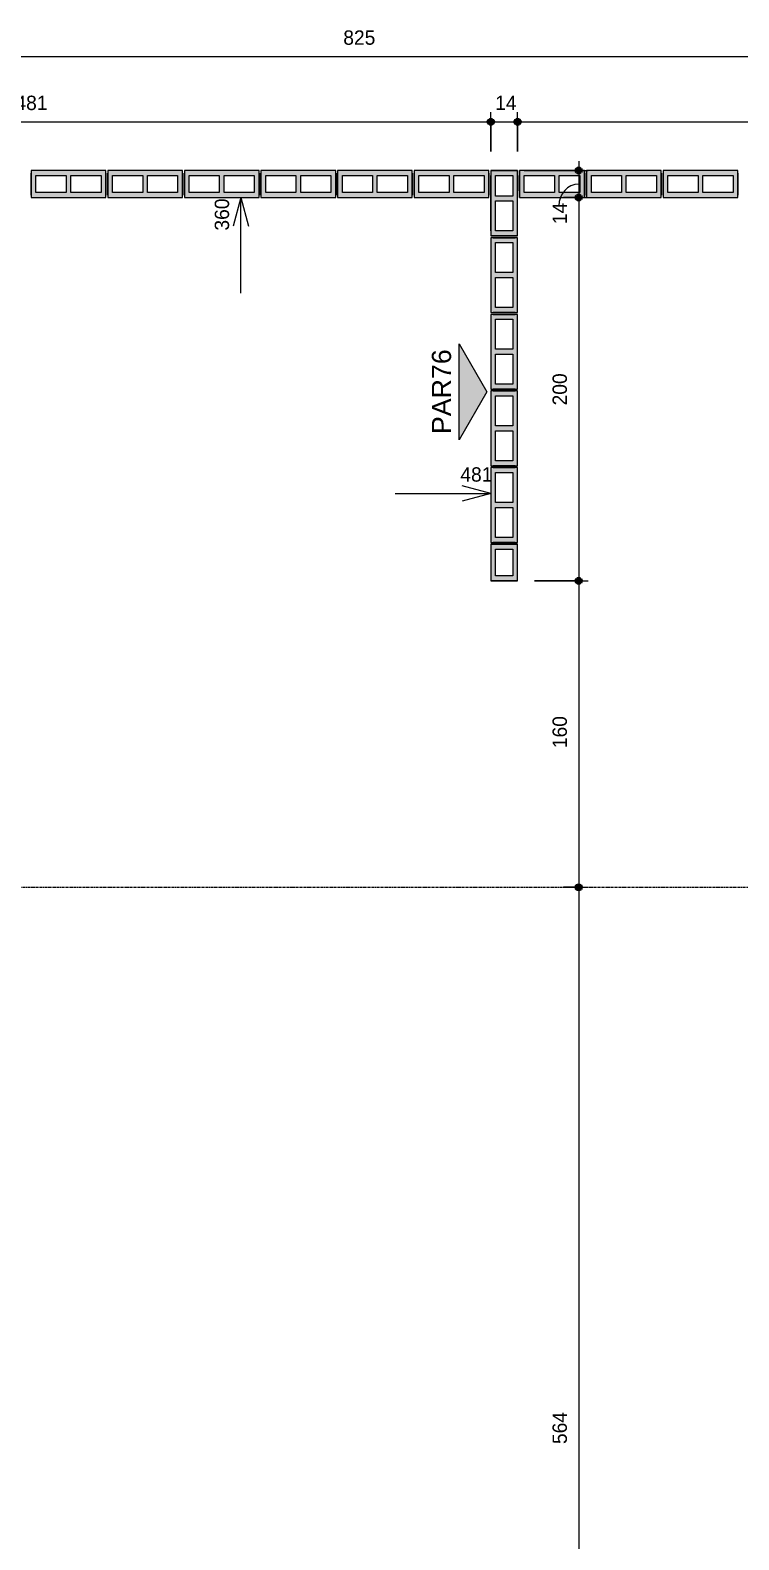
# Model space of a CAD drawing. Header units: centimetres. Extents: x 170 to 13810, y -2277 to 8860.
# Drawn here: x 13019 to 13389, y 90 to 878 of the extents above; entities that cross this region are included whole.
import ezdxf

# ---------------------------------------------------------------- set-up
doc = ezdxf.new("R2010")
doc.units = ezdxf.units.CM
doc.linetypes.add('Linha de eixo', pattern=[2.2225, 1.27, -0.3175, 0.3175, -0.3175])
for name, color, linetype, lineweight, true_color in [('A-ANNO-DIMS-1', 1, 'Continuous', 9, 0xff0000), ('G-ANNO-SYMB-1', 251, 'Continuous', 9, 0x646464), ('S-BEAM-3', 9, 'Continuous', 9, 0xc0c0c0), ('S-BEAM-8', 142, 'Continuous', 9, 0x0080c0), ('S-BEAM-9', 1, 'Continuous', 9, 0xff0000)]:
    doc.layers.add(name, color=color, linetype=linetype, lineweight=lineweight, true_color=true_color)
for name, color, linetype, lineweight in [('A-ANNO-DIMS-50', 7, 'Continuous', 9), ('A-DETL-GENF', 7, 'Continuous', 9), ('G-ANNO-SYMB', 7, 'Continuous', 9), ('S-BEAM', 7, 'Continuous', 9), ('S-BEAM-2', 7, 'Continuous', 13), ('S-GRID-1', 7, 'Linha de eixo', 9)]:
    doc.layers.add(name, color=color, linetype=linetype, lineweight=lineweight)
doc.styles.add('Arial_1', font='arial.ttf', dxfattribs={"height": 10})
doc.styles.add('Bahnschrift_13', font='', dxfattribs={"height": 7.5})
doc.styles.get('Bahnschrift_13').set_extended_font_data('Bahnschrift')
doc.dimstyles.new('COTA_ACUMULADA', dxfattribs={"dimscale": 30.48, "dimtxt": 8.33133, "dimasz": 0.049213, "dimexe": 0, "dimexo": 0.0625, "dimgap": 0.131234, "dimtad": 0, "dimjust": 2, "dimdec": 0, "dimzin": 0, "dimdsep": 46, "dimtxsty": 'Bahnschrift_13', "dimblk1": 'NONE', "dimblk2": 'OPEN30', "dimsah": 1, "dimcen": 0.09, "dimse1": 1, "dimsd1": 1, "dimazin": 0, "dimtfac": 1, "dimtdec": 4, "dimtix": 1, "dimtmove": 2, "dimatfit": 3, "dimfxl": 0, "dimfxlon": 1, "dimtvp": 1, "dimtolj": 1, "dimtzin": 0, "dimarcsym": 2})
doc.dimstyles.new('COTA_LINEAR', dxfattribs={"dimscale": 30.48, "dimtxt": 8.33133, "dimasz": 0.393701, "dimexe": 0.164042, "dimexo": 0.328084, "dimgap": 0.131234, "dimtad": 1, "dimdec": 0, "dimzin": 0, "dimdsep": 46, "dimtxsty": 'Bahnschrift_13', "dimblk1": 'DOTSMALL', "dimblk2": 'DOTSMALL', "dimsah": 1, "dimcen": 0.09, "dimdle": 0.164042, "dimazin": 0, "dimtfac": 1, "dimtdec": 4, "dimtix": 1, "dimtmove": 0, "dimatfit": 3, "dimfxl": 1, "dimtvp": 1, "dimtolj": 1, "dimtzin": 0, "dimarcsym": 2})
doc.dimstyles.new('COTA_LINEAR_1', dxfattribs={"dimscale": 30.48, "dimtxt": 8.33133, "dimasz": 0.393701, "dimexe": 0.164042, "dimexo": 0.328084, "dimgap": 0.131234, "dimtad": 1, "dimdec": 0, "dimzin": 0, "dimdsep": 46, "dimtxsty": 'Bahnschrift_13', "dimblk1": 'DOTSMALL', "dimblk2": 'DOTSMALL', "dimsah": 1, "dimcen": 0.09, "dimdle": 0.164042, "dimazin": 0, "dimtfac": 1, "dimtdec": 4, "dimtix": 1, "dimtmove": 1, "dimatfit": 3, "dimfxl": 1, "dimtvp": 1, "dimtolj": 1, "dimtzin": 0, "dimarcsym": 2})

# ---------------------------------------------------------------- blocks, each defined once
blk = doc.blocks.new('LEONE - BLOCO 14x34x19 - LEONE - BLOCO 14x34x19-V2-COBERTURA - MODULAÇÃO 1ª FIADA')
at = {"layer": 'S-BEAM-8'}
h = blk.add_hatch(color=256, dxfattribs=at)
h.paths.add_polyline_path([(19.5, -7), (19.5, 7), (-14.5, 7), (-14.5, -7), (11.0998, -7)])
h.paths.add_polyline_path([(-12, -4.5), (-12, 4.5), (-1.25, 4.5), (-1.25, -4.5)])
h.paths.add_polyline_path([(1.25, -4.5), (1.25, 4.5), (17, 4.5), (17, -4.5), (2.5, -4.5)])
at = {"layer": 'A-DETL-GENF'}
for p, q in [((-14.5, 7), (-14.5, 0)), ((2.5, 7), (-14.5, 7)), ((-14.5, 0), (-14.5, -7)), ((-12, -4.5), (-12, 4.5)), ((-12, 4.5), (-1.25, 4.5)), ((-1.25, 4.5), (-1.25, -4.5)), ((1.25, 4.5), (17, 4.5)), ((1.25, -4.5), (1.25, 4.5)), ((19.5, 7), (2.5, 7)), ((17, 4.5), (17, -4.5)), ((19.5, 0), (19.5, 7)), ((19.5, -7), (19.5, 0)), ((-14.5, -7), (2.5, -7)), ((-1.25, -4.5), (-12, -4.5)), ((17, -4.5), (1.25, -4.5)), ((2.5, -7), (19.5, -7))]:
    blk.add_line(p, q, dxfattribs=at)
at = {"layer": 'S-BEAM-2'}
for p, q in [((-14.5, 7), (-14.5, -7)), ((19.5, 7), (-14.5, 7)), ((-14.5, 7), (-14.5, -7)), ((-14.5, -7), (-14.5, 6.8804)), ((-14.5, 5.75), (-14.5, -5.75)), ((-14.5, -5.75), (-14.5, 5.75)), ((-12, 7), (-3.9375, 7)), ((-12, 7), (-3.9375, 7)), ((17, 7), (-12, 7)), ((19.5, -7), (19.5, 7)), ((19.5, 7), (19.5, -7)), ((19.5, -7), (19.5, 7)), ((19.5, -5.75), (19.5, 5.75)), ((19.5, 5.75), (19.5, -5.75)), ((-14.5, -7), (19.5, -7)), ((-12, -7), (-3.9375, -7)), ((-12, -7), (-3.9375, -7)), ((17, -7), (-12, -7))]:
    blk.add_line(p, q, dxfattribs=at)
at = {"layer": 'S-BEAM-3'}
for p, q in [((-12, 4.5), (-1.25, 4.5)), ((-12, -4.5), (-12, 4.5)), ((-1.25, 4.5), (-1.25, -4.5)), ((1.25, 4.5), (17, 4.5)), ((1.25, -4.5), (1.25, 4.5)), ((17, 4.5), (17, -4.5)), ((-1.25, -4.5), (-12, -4.5)), ((17, -4.5), (1.25, -4.5))]:
    blk.add_line(p, q, dxfattribs=at)
blk = doc.blocks.new('LEONE - BLOCO 14X39X1 - LEONE - BLOCO 14X39X19-2886981-COBERTURA - MODULAÇÃO 1ª FIADA')
at = {"layer": 'S-BEAM-3'}
h = blk.add_hatch(color=256, dxfattribs=at)
h.paths.add_polyline_path([(-19.5, -4.5), (-19.5, -7), (19.5, -7), (19.5, 7), (-19.5, 7), (-19.5, 0)])
h.paths.add_polyline_path([(-17, 4.5), (-1.25, 4.5), (-1.25, -4.5), (-17, -4.5)])
h.paths.add_polyline_path([(1.25, 4.16), (1.25, 4.5), (17, 4.5), (17, -4.5), (1.25, -4.5), (1.25, -4.16)])
at = {"layer": 'A-DETL-GENF'}
for p, q in [((19.5, 7), (-19.5, 7)), ((-19.5, 7), (-19.5, 0)), ((-19.5, 0), (-19.5, -7)), ((-17, -4.5), (-17, 4.5)), ((-17, 4.5), (-1.25, 4.5)), ((-1.25, 4.5), (-1.25, -4.5)), ((1.25, -4.5), (1.25, 4.5)), ((1.25, 4.5), (17, 4.5)), ((17, 4.5), (17, -4.5)), ((19.5, 0), (19.5, 7)), ((19.5, -7), (19.5, 0)), ((-19.5, -7), (19.5, -7)), ((-1.25, -4.5), (-17, -4.5)), ((17, -4.5), (1.25, -4.5))]:
    blk.add_line(p, q, dxfattribs=at)
at = {"layer": 'S-BEAM-2'}
for p, q in [((-19.5, 7), (-19.5, -7)), ((19.5, 7), (-19.5, 7)), ((-19.5, 5.75), (-19.5, -5.75)), ((-19.5, -5.75), (-19.5, 5.75)), ((19.5, -7), (19.5, 7)), ((19.5, -7), (19.5, 7)), ((19.5, 5.75), (19.5, -5.75)), ((-19.5, -7), (19.5, -7))]:
    blk.add_line(p, q, dxfattribs=at)
at = {"layer": 'S-BEAM-3'}
for p, q in [((-17, 4.5), (-1.25, 4.5)), ((-17, -4.5), (-17, 4.5)), ((-1.25, 4.5), (-1.25, -4.5)), ((1.25, 4.5), (17, 4.5)), ((1.25, -4.5), (1.25, 4.5)), ((17, 4.5), (17, -4.5)), ((-1.25, -4.5), (-17, -4.5)), ((17, -4.5), (1.25, -4.5))]:
    blk.add_line(p, q, dxfattribs=at)
blk = doc.blocks.new('LEONE - BLOCO 14X39X1 - LEONE - BLOCO 14X39X19-V1-COBERTURA - MODULAÇÃO 1ª FIADA')
at = {"layer": 'S-BEAM-3'}
h = blk.add_hatch(color=256, dxfattribs=at)
h.paths.add_polyline_path([(19.5, -7), (19.5, 7), (-19.5, 7), (-19.5, -7)])
h.paths.add_polyline_path([(1.25, -4.5), (1.25, 4.5), (17, 4.5), (17, -4.5)])
h.paths.add_polyline_path([(-17, -4.5), (-17, 4.5), (-1.25, 4.5), (-1.25, -4.5)])
at = {"layer": 'A-DETL-GENF'}
for p, q in [((19.5, 7), (-19.5, 7)), ((-19.5, 7), (-19.5, 0)), ((-19.5, 0), (-19.5, -7)), ((-17, -4.5), (-17, 4.5)), ((-17, 4.5), (-1.25, 4.5)), ((-1.25, 4.5), (-1.25, -4.5)), ((1.25, -4.5), (1.25, 4.5)), ((1.25, 4.5), (17, 4.5)), ((17, 4.5), (17, -4.5)), ((19.5, 0), (19.5, 7)), ((19.5, -7), (19.5, 0)), ((-19.5, -7), (19.5, -7)), ((-1.25, -4.5), (-17, -4.5)), ((17, -4.5), (1.25, -4.5))]:
    blk.add_line(p, q, dxfattribs=at)
at = {"layer": 'S-BEAM-2'}
for p, q in [((-19.5, 7), (-19.5, -7)), ((19.5, 7), (-19.5, 7)), ((-19.5, 5.75), (-19.5, -5.75)), ((-19.5, -5.75), (-19.5, 5.75)), ((19.5, -7), (19.5, 7)), ((19.5, -7), (19.5, 7)), ((19.5, 5.75), (19.5, -5.75)), ((-19.5, -7), (19.5, -7))]:
    blk.add_line(p, q, dxfattribs=at)
at = {"layer": 'S-BEAM-3'}
for p, q in [((-17, 4.5), (-1.25, 4.5)), ((-17, -4.5), (-17, 4.5)), ((-1.25, 4.5), (-1.25, -4.5)), ((1.25, 4.5), (17, 4.5)), ((1.25, -4.5), (1.25, 4.5)), ((17, 4.5), (17, -4.5)), ((-1.25, -4.5), (-17, -4.5)), ((17, -4.5), (1.25, -4.5))]:
    blk.add_line(p, q, dxfattribs=at)
blk = doc.blocks.new('LEONE - BLOCO 14x34x19 - LEONE - BLOCO 14x34x19-541693-COBERTURA - MODULAÇÃO 1ª FIADA')
at = {"layer": 'S-BEAM-8'}
h = blk.add_hatch(color=256, dxfattribs=at)
h.paths.add_polyline_path([(19.5, -7), (19.5, 7), (-14.5, 7), (-14.5, -7), (2.5, -7)])
h.paths.add_polyline_path([(2.5, -4.5), (1.25, -4.5), (1.25, 4.5), (17, 4.5), (17, -4.5)])
h.paths.add_polyline_path([(-12, -4.5), (-12, 4.5), (-1.25, 4.5), (-1.25, -4.5), (-3, -4.5)])
at = {"layer": 'A-DETL-GENF'}
for p, q in [((-14.5, 7), (-14.5, 0)), ((2.5, 7), (-14.5, 7)), ((-14.5, 0), (-14.5, -7)), ((-12, -4.5), (-12, 4.5)), ((-12, 4.5), (-1.25, 4.5)), ((-1.25, 4.5), (-1.25, -4.5)), ((1.25, 4.5), (17, 4.5)), ((1.25, -4.5), (1.25, 4.5)), ((19.5, 7), (2.5, 7)), ((17, 4.5), (17, -4.5)), ((19.5, 0), (19.5, 7)), ((19.5, -7), (19.5, 0)), ((-14.5, -7), (2.5, -7)), ((-1.25, -4.5), (-12, -4.5)), ((17, -4.5), (1.25, -4.5)), ((2.5, -7), (19.5, -7))]:
    blk.add_line(p, q, dxfattribs=at)
at = {"layer": 'S-BEAM-2'}
for p, q in [((-14.5, 7), (-14.5, -7)), ((19.5, 7), (-14.5, 7)), ((-14.5, 7), (-14.5, -7)), ((-14.5, -7), (-14.5, 6.8804)), ((-14.5, 5.75), (-14.5, -5.75)), ((-14.5, -5.75), (-14.5, 5.75)), ((-12, 7), (-3.9375, 7)), ((-12, 7), (-3.9375, 7)), ((17, 7), (-12, 7)), ((19.5, -7), (19.5, 7)), ((19.5, 7), (19.5, -7)), ((19.5, -7), (19.5, 7)), ((19.5, -5.75), (19.5, 5.75)), ((19.5, 5.75), (19.5, -5.75)), ((-14.5, -7), (19.5, -7)), ((-12, -7), (-3.9375, -7)), ((-12, -7), (-3.9375, -7)), ((17, -7), (-12, -7))]:
    blk.add_line(p, q, dxfattribs=at)
at = {"layer": 'S-BEAM-3'}
for p, q in [((-12, 4.5), (-1.25, 4.5)), ((-12, -4.5), (-12, 4.5)), ((-1.25, 4.5), (-1.25, -4.5)), ((1.25, 4.5), (17, 4.5)), ((1.25, -4.5), (1.25, 4.5)), ((17, 4.5), (17, -4.5)), ((-1.25, -4.5), (-12, -4.5)), ((17, -4.5), (1.25, -4.5))]:
    blk.add_line(p, q, dxfattribs=at)
blk = doc.blocks.new('LEONE - BLOCO 14x19x19 - LEONE - BLOCO 14x19x19-537608-COBERTURA - MODULAÇÃO 1ª FIADA')
at = {"layer": 'S-BEAM-9'}
h = blk.add_hatch(color=256, dxfattribs=at)
h.paths.add_polyline_path([(-9.5, 7), (-9.5, -7), (9.5, -7), (9.5, 7), (-7, 7)])
h.paths.add_polyline_path([(-7, -4.5), (-7, 4.5), (7, 4.5), (7, -4.5), (0.35, -4.5)])
at = {"layer": 'A-DETL-GENF'}
for p, q in [((-9.5, 7), (-9.5, 0)), ((0, 7), (-9.5, 7)), ((-9.5, 0), (-9.5, -7)), ((-7, -4.5), (-7, 4.5)), ((-7, 4.5), (7, 4.5)), ((9.5, 7), (0, 7)), ((7, 4.5), (7, -4.5)), ((9.5, 0), (9.5, 7)), ((9.5, -7), (9.5, 0)), ((-9.5, -7), (0, -7)), ((7, -4.5), (-7, -4.5)), ((0, -7), (9.5, -7))]:
    blk.add_line(p, q, dxfattribs=at)
at = {"layer": 'S-BEAM-2'}
for p, q in [((9.5, 7), (-9.5, 7)), ((-9.5, 7), (-9.5, -7)), ((-9.5, -7), (-9.5, 7)), ((-9.5, 5.75), (-9.5, -5.75)), ((-9.5, -5.75), (-9.5, 5.75)), ((9.5, -7), (9.5, 7)), ((9.5, 7), (9.5, -7)), ((9.5, -5.75), (9.5, 5.75)), ((9.5, 5.75), (9.5, -5.75)), ((-9.5, -7), (9.5, -7))]:
    blk.add_line(p, q, dxfattribs=at)
at = {"layer": 'S-BEAM-3'}
for p, q in [((-7, 4.5), (7, 4.5)), ((-7, -4.5), (-7, 4.5)), ((7, 4.5), (7, -4.5)), ((7, -4.5), (-7, -4.5))]:
    blk.add_line(p, q, dxfattribs=at)
blk = doc.blocks.new('Elevação - Número de detalhe-142644-COBERTURA - MODULAÇÃO 1ª FIADA')
at = {"layer": 'G-ANNO-SYMB-1'}
blk.add_hatch(color=256, dxfattribs=at).paths.add_polyline_path([(0.5, 0), (-0.5, 0), (0, 0.289)])
at = {"layer": 'G-ANNO-SYMB'}
for p, q in [((0, 0.289), (-0.5, 0)), ((0.5, 0), (0, 0.289)), ((-0.5, 0), (0.5, 0))]:
    blk.add_line(p, q, dxfattribs=at)
blk = doc.blocks.new('DIMBLOCK5-COBERTURA - MODULAÇÃO 1ª FIADA')
at = {"layer": 'A-ANNO-DIMS-50', "lineweight": 35, "true_color": 0xff0000}
h = blk.add_hatch(color=1, dxfattribs=at)
edge = h.paths.add_edge_path()
edge.add_arc((12778.59, 829.71), 1.5, 0, 360)
h = blk.add_hatch(color=1, dxfattribs=at)
edge = h.paths.add_edge_path()
edge.add_arc((13259.59, 829.71), 1.5, 0, 360)
at = {"layer": 'A-ANNO-DIMS-50', "color": 1, "true_color": 0xff0000}
for p, q in [((12778.59, 821.83), (12778.59, 834.71)), ((12778.59, 829.71), (13259.59, 829.71)), ((12778.59, 829.71), (12778.59, 821.83)), ((13259.59, 814.24), (13259.59, 834.71)), ((13259.59, 829.71), (13259.59, 814.24))]:
    blk.add_line(p, q, dxfattribs=at)
at = {"layer": 'A-ANNO-DIMS-50', "color": 1, "lineweight": 35, "true_color": 0xff0000}
for centre in [(12778.59, 829.71), (13259.59, 829.71)]:
    blk.add_circle(centre, 1.5, dxfattribs=at)
at = {"layer": 'A-ANNO-DIMS-50', "color": 0, "insert": (13011.39, 843.35), "char_height": 7.5, "width": 18.4804, "attachment_point": 1, "line_spacing_factor": 1.009858, "style": 'Bahnschrift_13'}
blk.add_mtext('481', dxfattribs=at)
blk = doc.blocks.new('_DotSmall')
at = {"color": 0, "linetype": 'ByBlock', "const_width": 0.5}
blk.add_lwpolyline([(-0.0625, 0, 1), (0.0625, 0, 1)], format="xyb", close=True, dxfattribs=at)
blk = doc.blocks.new('DIMBLOCK6-COBERTURA - MODULAÇÃO 1ª FIADA')
at = {"layer": 'A-ANNO-DIMS-50', "lineweight": 35, "true_color": 0xff0000}
h = blk.add_hatch(color=1, dxfattribs=at)
edge = h.paths.add_edge_path()
edge.add_arc((13259.59, 829.71), 1.5, 0, 360)
h = blk.add_hatch(color=1, dxfattribs=at)
edge = h.paths.add_edge_path()
edge.add_arc((13273.59, 829.71), 1.5, 0, 360)
at = {"layer": 'A-ANNO-DIMS-50', "color": 1, "true_color": 0xff0000}
for p, q in [((13259.59, 814.24), (13259.59, 834.71)), ((13259.59, 829.71), (13273.59, 829.71)), ((13259.59, 829.71), (13259.59, 814.24)), ((13273.59, 814.24), (13273.59, 834.71)), ((13273.59, 829.71), (13273.59, 814.24))]:
    blk.add_line(p, q, dxfattribs=at)
at = {"layer": 'A-ANNO-DIMS-50', "color": 1, "lineweight": 35, "true_color": 0xff0000}
for centre in [(13259.59, 829.71), (13273.59, 829.71)]:
    blk.add_circle(centre, 1.5, dxfattribs=at)
at = {"layer": 'A-ANNO-DIMS-50', "color": 0, "insert": (13261.85, 843.35), "char_height": 7.5, "width": 11.3609, "attachment_point": 1, "line_spacing_factor": 1.009858, "style": 'Bahnschrift_13'}
blk.add_mtext('14', dxfattribs=at)
blk = doc.blocks.new('DIMBLOCK7-COBERTURA - MODULAÇÃO 1ª FIADA')
at = {"layer": 'A-ANNO-DIMS-50', "lineweight": 35, "true_color": 0xff0000}
h = blk.add_hatch(color=1, dxfattribs=at)
edge = h.paths.add_edge_path()
edge.add_arc((13273.59, 829.71), 1.5, 0, 360)
h = blk.add_hatch(color=1, dxfattribs=at)
edge = h.paths.add_edge_path()
edge.add_arc((13589.59, 829.71), 1.5, 0, 360)
at = {"layer": 'A-ANNO-DIMS-50', "color": 1, "true_color": 0xff0000}
for p, q in [((13273.59, 814.24), (13273.59, 834.71)), ((13273.59, 829.71), (13589.59, 829.71)), ((13273.59, 829.71), (13273.59, 814.24)), ((13589.59, 814.24), (13589.59, 834.71)), ((13589.59, 829.71), (13589.59, 814.24))]:
    blk.add_line(p, q, dxfattribs=at)
at = {"layer": 'A-ANNO-DIMS-50', "color": 1, "lineweight": 35, "true_color": 0xff0000}
for centre in [(13273.59, 829.71), (13589.59, 829.71)]:
    blk.add_circle(centre, 1.5, dxfattribs=at)
at = {"layer": 'A-ANNO-DIMS-50', "color": 0, "insert": (13424.33, 843.35), "char_height": 7.5, "width": 17.4201, "attachment_point": 1, "line_spacing_factor": 1.009858, "style": 'Bahnschrift_13'}
blk.add_mtext('316', dxfattribs=at)
blk = doc.blocks.new('DIMBLOCK11-COBERTURA - MODULAÇÃO 1ª FIADA')
at = {"layer": 'A-ANNO-DIMS-50', "lineweight": 35, "true_color": 0xff0000}
h = blk.add_hatch(color=1, dxfattribs=at)
edge = h.paths.add_edge_path()
edge.add_arc((12778.59, 863.76), 1.5, 0, 360)
h = blk.add_hatch(color=1, dxfattribs=at)
edge = h.paths.add_edge_path()
edge.add_arc((13603.59, 863.76), 1.5, 0, 360)
at = {"layer": 'A-ANNO-DIMS-50', "color": 1, "true_color": 0xff0000}
for p, q in [((12778.59, 855.89), (12778.59, 868.76)), ((13603.59, 814.24), (13603.59, 868.76)), ((12778.59, 863.76), (13608.59, 863.76)), ((12778.59, 863.76), (12778.59, 855.89)), ((13603.59, 863.76), (13603.59, 814.24))]:
    blk.add_line(p, q, dxfattribs=at)
at = {"layer": 'A-ANNO-DIMS-50', "color": 1, "lineweight": 35, "true_color": 0xff0000}
for centre in [(12778.59, 863.76), (13603.59, 863.76)]:
    blk.add_circle(centre, 1.5, dxfattribs=at)
at = {"layer": 'A-ANNO-DIMS-50', "color": 0, "insert": (13182.57, 877.41), "char_height": 7.5, "width": 20.4496, "attachment_point": 1, "line_spacing_factor": 1.009858, "style": 'Bahnschrift_13'}
blk.add_mtext('825', dxfattribs=at)
blk = doc.blocks.new('DIMBLOCK50-COBERTURA - MODULAÇÃO 1ª FIADA')
at = {"layer": 'A-ANNO-DIMS-50', "lineweight": 35, "true_color": 0xff0000}
h = blk.add_hatch(color=1, dxfattribs=at)
edge = h.paths.add_edge_path()
edge.add_arc((13305.47, 804.24), 1.5, 0, 360)
h = blk.add_hatch(color=1, dxfattribs=at)
edge = h.paths.add_edge_path()
edge.add_arc((13305.47, 790.24), 1.5, 0, 360)
at = {"layer": 'A-ANNO-DIMS-50', "color": 1, "true_color": 0xff0000}
for p, q in [((13297.59, 804.24), (13310.47, 804.24)), ((13305.47, 804.24), (13297.59, 804.24)), ((13305.47, 809.24), (13305.47, 790.24)), ((13297.59, 790.24), (13310.47, 790.24)), ((13305.47, 790.24), (13297.59, 790.24))]:
    blk.add_line(p, q, dxfattribs=at)
at = {"layer": 'A-ANNO-DIMS-50', "color": 1, "lineweight": 35, "true_color": 0xff0000}
for centre in [(13305.47, 804.24), (13305.47, 790.24)]:
    blk.add_circle(centre, 1.5, dxfattribs=at)
at = {"layer": 'A-ANNO-DIMS-50', "color": 1, "true_color": 0xff0000}
blk.add_ellipse((13305.47, 785.8), major_axis=(0, 11.44), ratio=0.901372, start_param=0, end_param=1.570796, dxfattribs=at)
at = {"layer": 'A-ANNO-DIMS-50', "color": 0, "insert": (13291.82, 776.34), "char_height": 7.5, "width": 11.3609, "attachment_point": 1, "rotation": 90, "line_spacing_factor": 1.009858, "style": 'Bahnschrift_13'}
blk.add_mtext('14', dxfattribs=at)
blk = doc.blocks.new('DIMBLOCK51-COBERTURA - MODULAÇÃO 1ª FIADA')
at = {"layer": 'A-ANNO-DIMS-50', "lineweight": 35, "true_color": 0xff0000}
h = blk.add_hatch(color=1, dxfattribs=at)
edge = h.paths.add_edge_path()
edge.add_arc((13305.47, 790.24), 1.5, 0, 360)
h = blk.add_hatch(color=1, dxfattribs=at)
edge = h.paths.add_edge_path()
edge.add_arc((13305.47, 590.24), 1.5, 0, 360)
at = {"layer": 'A-ANNO-DIMS-50', "color": 1, "true_color": 0xff0000}
for p, q in [((13297.59, 790.24), (13310.47, 790.24)), ((13305.47, 790.24), (13297.59, 790.24)), ((13305.47, 790.24), (13305.47, 590.24)), ((13282.34, 590.24), (13310.47, 590.24)), ((13305.47, 590.24), (13282.34, 590.24))]:
    blk.add_line(p, q, dxfattribs=at)
at = {"layer": 'A-ANNO-DIMS-50', "color": 1, "lineweight": 35, "true_color": 0xff0000}
for centre in [(13305.47, 790.24), (13305.47, 590.24)]:
    blk.add_circle(centre, 1.5, dxfattribs=at)
at = {"layer": 'A-ANNO-DIMS-50', "color": 0, "insert": (13291.82, 681.72), "char_height": 7.5, "width": 20.4496, "attachment_point": 1, "rotation": 90, "line_spacing_factor": 1.009858, "style": 'Bahnschrift_13'}
blk.add_mtext('200', dxfattribs=at)
blk = doc.blocks.new('DIMBLOCK52-COBERTURA - MODULAÇÃO 1ª FIADA')
at = {"layer": 'A-ANNO-DIMS-50', "lineweight": 35, "true_color": 0xff0000}
h = blk.add_hatch(color=1, dxfattribs=at)
edge = h.paths.add_edge_path()
edge.add_arc((13305.47, 590.24), 1.5, 0, 360)
h = blk.add_hatch(color=1, dxfattribs=at)
edge = h.paths.add_edge_path()
edge.add_arc((13305.47, 430.24), 1.5, 0, 360)
at = {"layer": 'A-ANNO-DIMS-50', "color": 1, "true_color": 0xff0000}
for p, q in [((13282.34, 590.24), (13310.47, 590.24)), ((13305.47, 590.24), (13282.34, 590.24)), ((13305.47, 590.24), (13305.47, 430.24)), ((13297.59, 430.24), (13310.47, 430.24)), ((13305.47, 430.24), (13297.59, 430.24))]:
    blk.add_line(p, q, dxfattribs=at)
at = {"layer": 'A-ANNO-DIMS-50', "color": 1, "lineweight": 35, "true_color": 0xff0000}
for centre in [(13305.47, 590.24), (13305.47, 430.24)]:
    blk.add_circle(centre, 1.5, dxfattribs=at)
at = {"layer": 'A-ANNO-DIMS-50', "color": 0, "insert": (13291.82, 502.86), "char_height": 7.5, "width": 17.723, "attachment_point": 1, "rotation": 90, "line_spacing_factor": 1.009858, "style": 'Bahnschrift_13'}
blk.add_mtext('160', dxfattribs=at)
blk = doc.blocks.new('DIMBLOCK53-COBERTURA - MODULAÇÃO 1ª FIADA')
at = {"layer": 'A-ANNO-DIMS-50', "lineweight": 35, "true_color": 0xff0000}
h = blk.add_hatch(color=1, dxfattribs=at)
edge = h.paths.add_edge_path()
edge.add_arc((13305.47, 430.24), 1.5, 0, 360)
h = blk.add_hatch(color=1, dxfattribs=at)
edge = h.paths.add_edge_path()
edge.add_arc((13305.47, -133.76), 1.5, 0, 360)
at = {"layer": 'A-ANNO-DIMS-50', "color": 1, "true_color": 0xff0000}
for p, q in [((13297.59, 430.24), (13310.47, 430.24)), ((13305.47, 430.24), (13297.59, 430.24)), ((13305.47, 430.24), (13305.47, -133.76)), ((13297.59, -133.76), (13310.47, -133.76)), ((13305.47, -133.76), (13297.59, -133.76))]:
    blk.add_line(p, q, dxfattribs=at)
at = {"layer": 'A-ANNO-DIMS-50', "color": 1, "lineweight": 35, "true_color": 0xff0000}
for centre in [(13305.47, 430.24), (13305.47, -133.76)]:
    blk.add_circle(centre, 1.5, dxfattribs=at)
at = {"layer": 'A-ANNO-DIMS-50', "color": 0, "insert": (13291.82, 139.72), "char_height": 7.5, "width": 20.4496, "attachment_point": 1, "rotation": 90, "line_spacing_factor": 1.009858, "style": 'Bahnschrift_13'}
blk.add_mtext('564', dxfattribs=at)
blk = doc.blocks.new('DIMBLOCK135-COBERTURA - MODULAÇÃO 1ª FIADA')
at = {"layer": 'A-ANNO-DIMS-50', "color": 1, "true_color": 0xff0000}
for p, q in [((13129.09, 790.24), (13125.07, 775.24)), ((13129.09, 790.24), (13133.11, 775.24)), ((13129.09, 740.24), (13129.09, 790.24)), ((13129.09, 790.24), (13129.09, 790.24)), ((13129.09, 790.24), (13129.09, 790.24))]:
    blk.add_line(p, q, dxfattribs=at)
at = {"layer": 'A-ANNO-DIMS-50', "color": 0, "insert": (13115.44, 772.95), "char_height": 7.5, "width": 20.1467, "attachment_point": 1, "rotation": 90, "line_spacing_factor": 1.009858, "style": 'Bahnschrift_13'}
blk.add_mtext('360', dxfattribs=at)
blk = doc.blocks.new('_None')
blk = doc.blocks.new('_Open30')
at = {"color": 0, "linetype": 'ByBlock', "lineweight": -2}
for p, q in [((-1, 0.27), (0, 0)), ((0, 0), (-1, -0.27)), ((0, 0), (-1, 0))]:
    blk.add_line(p, q, dxfattribs=at)
blk = doc.blocks.new('DIMBLOCK141-COBERTURA - MODULAÇÃO 1ª FIADA')
at = {"layer": 'A-ANNO-DIMS-50', "color": 1, "true_color": 0xff0000}
for p, q in [((13259.59, 635.78), (13244.59, 639.8)), ((13209.59, 635.78), (13259.59, 635.78)), ((13259.59, 635.78), (13244.59, 631.76)), ((13259.59, 635.78), (13259.59, 635.78)), ((13259.59, 635.78), (13259.59, 635.78))]:
    blk.add_line(p, q, dxfattribs=at)
at = {"layer": 'A-ANNO-DIMS-50', "color": 0, "insert": (13243.69, 649.43), "char_height": 7.5, "width": 18.4804, "attachment_point": 1, "line_spacing_factor": 1.009858, "style": 'Bahnschrift_13'}
blk.add_mtext('481', dxfattribs=at)
blk = doc.blocks.new('DIMBLOCK142-COBERTURA - MODULAÇÃO 1ª FIADA')
at = {"layer": 'A-ANNO-DIMS-50', "color": 1, "true_color": 0xff0000}
for p, q in [((13589.59, 635.78), (13574.59, 639.8)), ((13539.59, 635.78), (13589.59, 635.78)), ((13589.59, 635.78), (13574.59, 631.76)), ((13589.59, 635.78), (13589.59, 635.78)), ((13589.59, 635.78), (13589.59, 635.78))]:
    blk.add_line(p, q, dxfattribs=at)
at = {"layer": 'A-ANNO-DIMS-50', "color": 0, "insert": (13576.08, 649.43), "char_height": 7.5, "width": 15.6023, "attachment_point": 1, "line_spacing_factor": 1.009858, "style": 'Bahnschrift_13'}
blk.add_mtext('811', dxfattribs=at)

msp = doc.modelspace()

# ---------------------------------------------------------------- linework, layer by layer
at = {"layer": 'S-GRID-1'}
msp.add_line((10910.69, 430.24), (13744.95, 430.24), dxfattribs=at)

# ---------------------------------------------------------------- block references
at = {"layer": 'G-ANNO-SYMB', "extrusion": (0, 0, -1), "xscale": 49.99999999999998, "yscale": 49.99999999999998, "zscale": 49.99999999999998, "rotation": 90.00000000000048}
msp.add_blockref('Elevação - Número de detalhe-142644-COBERTURA - MODULAÇÃO 1ª FIADA', (-13243.02, 688.83), dxfattribs=at)
at = {"layer": 'S-BEAM'}
for name, p in [('LEONE - BLOCO 14X39X1 - LEONE - BLOCO 14X39X19-V1-COBERTURA - MODULAÇÃO 1ª FIADA', (13039.09, 797.24)), ('LEONE - BLOCO 14X39X1 - LEONE - BLOCO 14X39X19-V1-COBERTURA - MODULAÇÃO 1ª FIADA', (13079.09, 797.24)), ('LEONE - BLOCO 14X39X1 - LEONE - BLOCO 14X39X19-V1-COBERTURA - MODULAÇÃO 1ª FIADA', (13119.09, 797.24)), ('LEONE - BLOCO 14X39X1 - LEONE - BLOCO 14X39X19-V1-COBERTURA - MODULAÇÃO 1ª FIADA', (13159.09, 797.24)), ('LEONE - BLOCO 14X39X1 - LEONE - BLOCO 14X39X19-V1-COBERTURA - MODULAÇÃO 1ª FIADA', (13199.09, 797.24)), ('LEONE - BLOCO 14X39X1 - LEONE - BLOCO 14X39X19-2886981-COBERTURA - MODULAÇÃO 1ª FIADA', (13239.09, 797.24)), ('LEONE - BLOCO 14X39X1 - LEONE - BLOCO 14X39X19-2886981-COBERTURA - MODULAÇÃO 1ª FIADA', (13329.09, 797.24)), ('LEONE - BLOCO 14X39X1 - LEONE - BLOCO 14X39X19-V1-COBERTURA - MODULAÇÃO 1ª FIADA', (13369.09, 797.24))]:
    msp.add_blockref(name, p, dxfattribs=at)
for name, p, rotation in [('LEONE - BLOCO 14x34x19 - LEONE - BLOCO 14x34x19-541693-COBERTURA - MODULAÇÃO 1ª FIADA', (13266.59, 789.74), 270.0000000000002), ('LEONE - BLOCO 14x34x19 - LEONE - BLOCO 14x34x19-V2-COBERTURA - MODULAÇÃO 1ª FIADA', (13294.09, 797.24), 180), ('LEONE - BLOCO 14X39X1 - LEONE - BLOCO 14X39X19-V1-COBERTURA - MODULAÇÃO 1ª FIADA', (13266.59, 749.74), 270.0000000000002), ('LEONE - BLOCO 14X39X1 - LEONE - BLOCO 14X39X19-V1-COBERTURA - MODULAÇÃO 1ª FIADA', (13266.59, 709.74), 270.0000000000002), ('LEONE - BLOCO 14X39X1 - LEONE - BLOCO 14X39X19-V1-COBERTURA - MODULAÇÃO 1ª FIADA', (13266.59, 669.74), 270.0000000000002), ('LEONE - BLOCO 14X39X1 - LEONE - BLOCO 14X39X19-V1-COBERTURA - MODULAÇÃO 1ª FIADA', (13266.59, 629.74), 270.0000000000002), ('LEONE - BLOCO 14x19x19 - LEONE - BLOCO 14x19x19-537608-COBERTURA - MODULAÇÃO 1ª FIADA', (13266.59, 599.74), 270.0000000000002)]:
    msp.add_blockref(name, p, dxfattribs=dict(at, rotation=rotation))

# ---------------------------------------------------------------- texts
at = {"layer": 'G-ANNO-SYMB', "insert": (13228.83, 666.75), "char_height": 10, "width": 54.9156, "attachment_point": 1, "rotation": 90, "style": 'Arial_1'}
msp.add_mtext('PAR76', dxfattribs=at)

# ---------------------------------------------------------------- dimensions: what is measured, and where the dimension line sits
at = {"layer": 'A-ANNO-DIMS-1'}
for base, p1, p2, override, picture, middle in [((13603.59, 863.76), (12778.59, 865.89), (13603.59, 804.24), {"dimpost": '<>', "dimfxl": 827.29964}, 'DIMBLOCK11-COBERTURA - MODULAÇÃO 1ª FIADA', (13191.09, 871.59)), ((13259.59, 829.71), (12778.59, 831.83), (13259.59, 804.24), {"dimpost": '<>', "dimfxl": 481.790406}, 'DIMBLOCK5-COBERTURA - MODULAÇÃO 1ª FIADA', (13019.09, 837.54)), ((13273.59, 829.71), (13259.59, 804.24), (13273.59, 804.24), {"dimpost": '<>', "dimfxl": 14}, 'DIMBLOCK6-COBERTURA - MODULAÇÃO 1ª FIADA', (13266.59, 837.46)), ((13589.59, 829.71), (13273.59, 804.24), (13589.59, 804.24), {"dimpost": '<>', "dimfxl": 316}, 'DIMBLOCK7-COBERTURA - MODULAÇÃO 1ª FIADA', (13431.59, 837.54))]:
    dim = msp.add_linear_dim(base=base, p1=p1, p2=p2, dimstyle='COTA_LINEAR', override=override, dxfattribs=at)
    dim.commit()
    dim.dimension.update_dxf_attribs({"geometry": picture, "text_midpoint": middle})
for base, p1, p2, dimstyle, override, picture, middle in [((13305.47, 790.24), (13307.59, 804.24), (13307.59, 790.24), 'COTA_LINEAR_1', {"dimpost": '<>', "dimfxl": 14}, 'DIMBLOCK50-COBERTURA - MODULAÇÃO 1ª FIADA', (13296.82, 782.02)), ((13129.09, 790.24), (13129.09, 430.24), (13129.09, 790.24), 'COTA_ACUMULADA', {"dimpost": '<>', "dimfxl": 359.998999}, 'DIMBLOCK135-COBERTURA - MODULAÇÃO 1ª FIADA', (13120.44, 783.03))]:
    dim = msp.add_linear_dim(base=base, p1=p1, p2=p2, angle=90, dimstyle=dimstyle, override=override, dxfattribs=at)
    dim.commit()
    dim.dimension.update_dxf_attribs({"geometry": picture, "text_midpoint": middle, "dimtype": 160, "text_rotation": 90})
for base, p1, p2, override, picture, middle in [((13305.47, 590.24), (13307.59, 790.24), (13272.34, 590.24), {"dimpost": '<>', "dimfxl": 203.083557}, 'DIMBLOCK51-COBERTURA - MODULAÇÃO 1ª FIADA', (13297.64, 690.24)), ((13305.47, 430.24), (13272.34, 590.24), (13307.59, 430.24), {"dimpost": '<>', "dimfxl": 163.837147}, 'DIMBLOCK52-COBERTURA - MODULAÇÃO 1ª FIADA', (13297.64, 510.24)), ((13305.47, -133.76), (13307.59, 430.24), (13307.59, -133.76), {"dimpost": '<>', "dimfxl": 564}, 'DIMBLOCK53-COBERTURA - MODULAÇÃO 1ª FIADA', (13297.68, 148.24))]:
    dim = msp.add_linear_dim(base=base, p1=p1, p2=p2, angle=90, dimstyle='COTA_LINEAR', override=override, dxfattribs=at)
    dim.commit()
    dim.dimension.update_dxf_attribs({"geometry": picture, "text_midpoint": middle})
for base, p2, override, picture, middle in [((13259.59, 635.78), (13259.59, 635.78), {"dimpost": '<>', "dimfxl": 481}, 'DIMBLOCK141-COBERTURA - MODULAÇÃO 1ª FIADA', (13252.93, 644.43)), ((13589.59, 635.78), (13589.59, 635.78), {"dimpost": '<>', "dimfxl": 811}, 'DIMBLOCK142-COBERTURA - MODULAÇÃO 1ª FIADA', (13583.89, 644.43))]:
    dim = msp.add_linear_dim(base=base, p1=(12778.59, 635.78), p2=p2, dimstyle='COTA_ACUMULADA', override=override, dxfattribs=at)
    dim.commit()
    dim.dimension.update_dxf_attribs({"geometry": picture, "text_midpoint": middle, "dimtype": 160})

doc.saveas('drawing.dxf')
